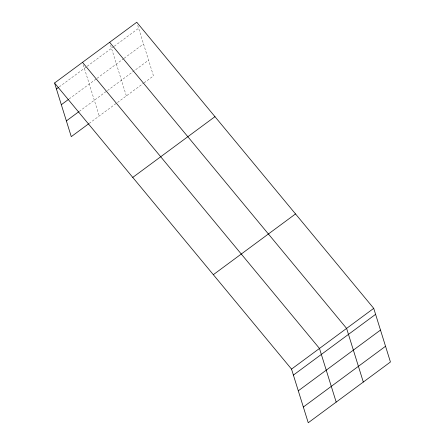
<?xml version="1.0" encoding="UTF-8"?>
<svg xmlns="http://www.w3.org/2000/svg" width="445" height="445" viewBox="0 0 445 445"><rect width="100%" height="100%" fill="white"/><g stroke="black" fill="none" stroke-linecap="round" stroke-linejoin="round"><path stroke-width="0.33" stroke-dasharray="2.23 1.67" d="M59.224 86.92L86.591 66.694M87.142 66.283L113.714 46.647M114.27 46.236L138.629 28.235M69.153 98.929L96.47 78.737M97.021 78.331L123.599 58.69M124.149 58.284L143.524 43.96M79.227 111.417L148.574 60.17M89.156 123.426L116.935 102.901M117.486 102.489L143.507 83.26M144.058 82.853L153.469 75.895L137.694 25.243M110.566 45.29L126.347 95.942M83.254 64.736L99.218 115.989"/><path stroke-width="0.67" d="M54.563 82.998L136.76 22.25L373.728 308.357L390.437 362.002L308.24 422.75L291.531 369.105L54.563 82.998L71.272 136.643L88.6 123.838M56.426 88.983L58.662 87.331M61.327 104.714L68.591 99.341M66.372 120.918L78.67 111.829M132.76 177.416L214.963 116.662M213.327 274.687L295.53 213.939M291.531 369.105L373.728 308.357M293.394 375.091L375.591 314.342M298.289 390.816L380.492 330.068M303.34 407.019L385.537 346.271M109.637 42.297L346.605 328.404L363.309 382.049M82.509 62.345L319.477 348.452L336.186 402.096"/></g></svg>
